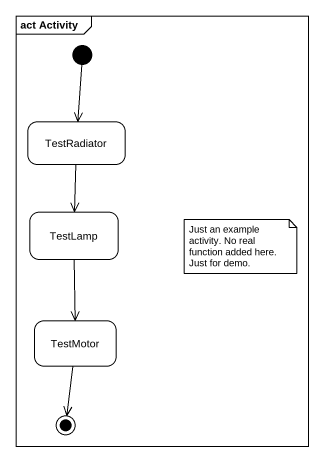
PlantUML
@startuml
mainframe act Activity
hide empty description
state TestRadiator
state TestLamp
state TestMotor
[*] --> TestRadiator
TestRadiator --> TestLamp
TestLamp --> TestMotor
TestMotor --> [*]
note as N1
  Just an example activity. No real function added here. Just for demo.
end note
@enduml
